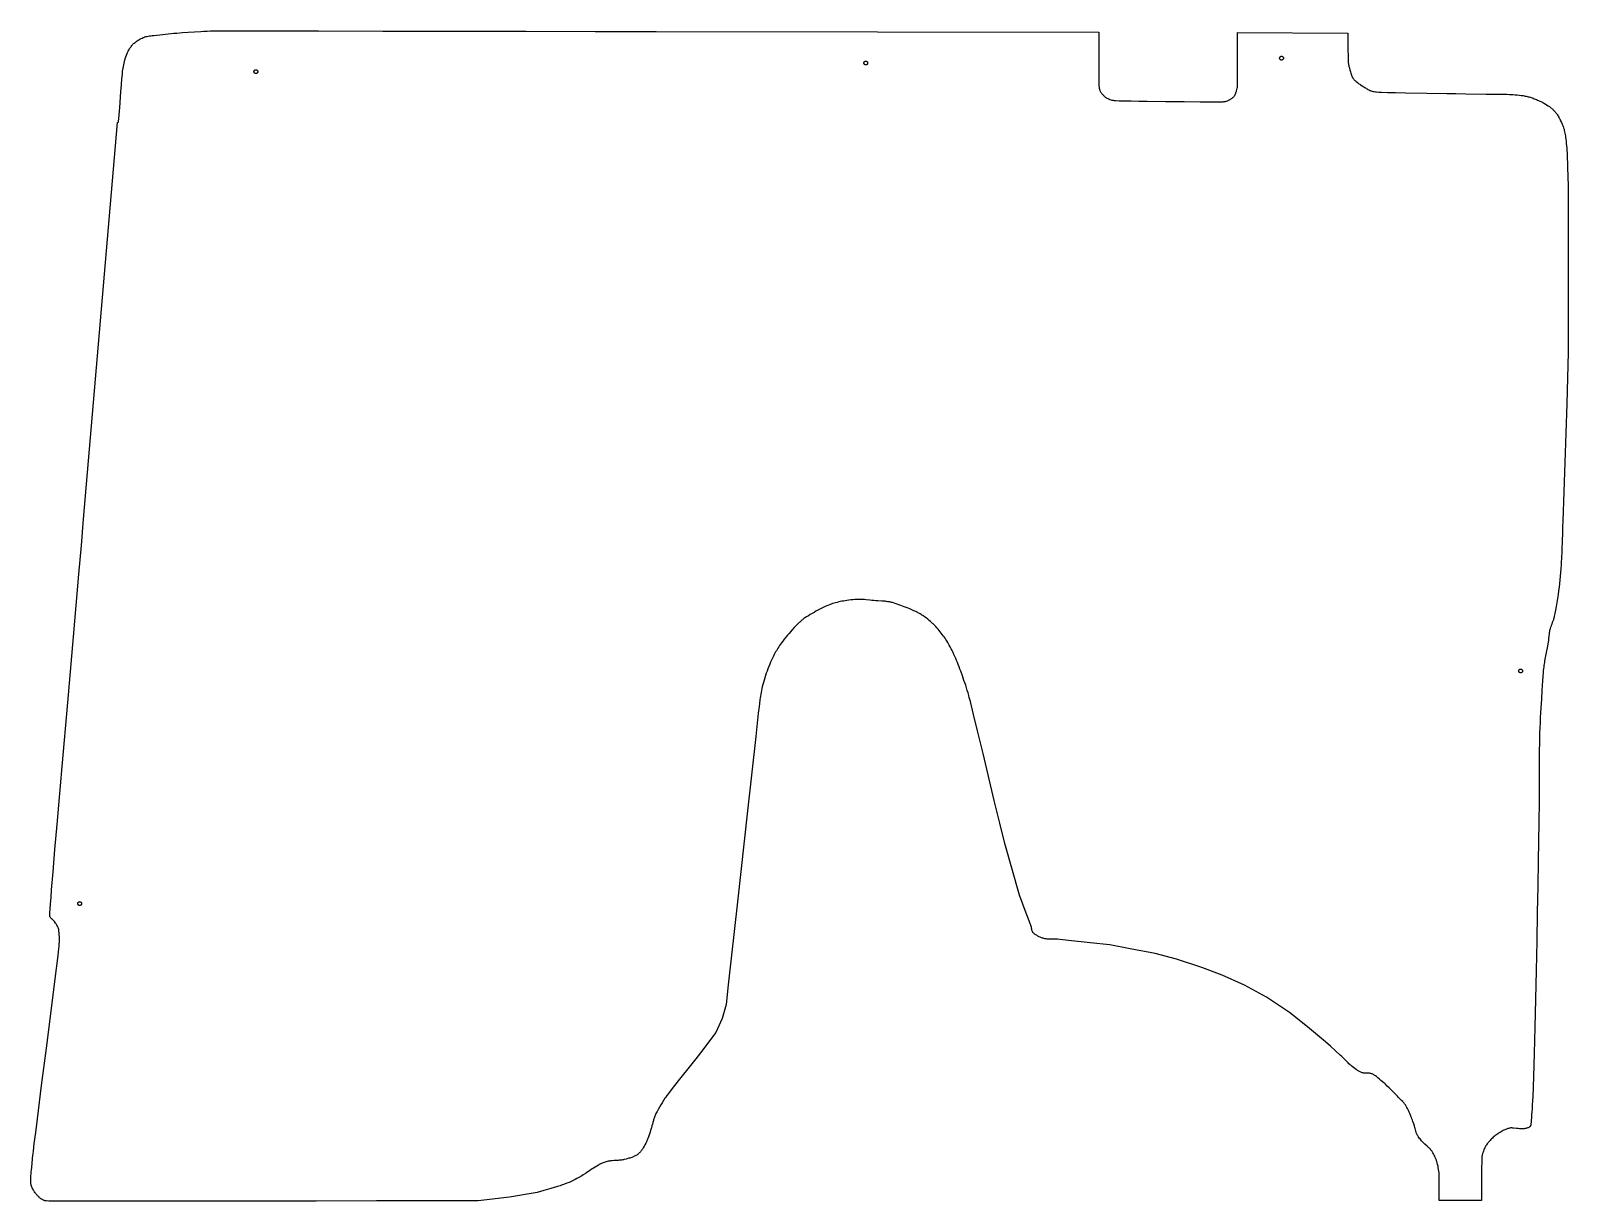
# Model space of a CAD drawing. Extents: x -1273 to 5386, y -1653 to 3649.
# Drawn here: x 3740 to 5346, y 512 to 1734 of the extents above; entities that cross this region are included whole.
import ezdxf

# ---------------------------------------------------------------- set-up
doc = ezdxf.new("R2010")
doc.units = 0
doc.layers.add('Default_Layer', color=1, linetype='CONTINUOUS')

msp = doc.modelspace()

# ---------------------------------------------------------------- linework, layer by layer
at = {"layer": 'Default_Layer'}
for points in [[(3831.8, 1639.4), (3832.4, 1646.6), (3833, 1654.4), (3834.3, 1670.7), (3834.9, 1678.1), (3835.4, 1684.4), (3835.8, 1689.3), (3836, 1691), (3836.1, 1692.1), (3836.6, 1695.5), (3836.9, 1697.2), (3837.2, 1698.9), (3837.6, 1700.6), (3837.9, 1702.2), (3838.2, 1703.1), (3838.4, 1703.9), (3838.7, 1704.7), (3838.9, 1705.5), (3839.5, 1707.2), (3840.1, 1708.9), (3840.8, 1710.7), (3841.2, 1711.6), (3841.6, 1712.4), (3842, 1713.3), (3842.5, 1714.2), (3842.9, 1715), (3843.4, 1715.9), (3843.9, 1716.7), (3844.5, 1717.5), (3845, 1718.2), (3845.6, 1718.9), (3846.3, 1719.6), (3846.9, 1720.3), (3847.6, 1721), (3848.3, 1721.6), (3849.1, 1722.3), (3849.8, 1722.9), (3850.6, 1723.4), (3851.4, 1724), (3852.2, 1724.5), (3853.1, 1725.1), (3853.9, 1725.6), (3854.8, 1726), (3855.6, 1726.5), (3856.5, 1726.9), (3857.4, 1727.3), (3858.3, 1727.6), (3858.8, 1727.8), (3859.3, 1728), (3860.3, 1728.3), (3861.5, 1728.6), (3862.8, 1728.8), (3864.1, 1729), (3865.6, 1729.3), (3867.1, 1729.5), (3868.6, 1729.6), (3871.7, 1730), (3874.9, 1730.3), (3878, 1730.6), (3881, 1730.9), (3883.8, 1731.2), (3886.8, 1731.5), (3889.7, 1731.8), (3892.7, 1732), (3898.7, 1732.5), (3904.7, 1732.9), (3911, 1733.4), (3917.6, 1733.8), (3921, 1734), (3924.5, 1734.2), (3927.9, 1734.3), (3931.2, 1734.4), (3932.9, 1734.5), (3936.2, 1734.5), (3947.3, 1734.5), (3985.5, 1734.5), (4040.7, 1734.4), (4107.9, 1734.2), (4257.5, 1733.9), (4329.7, 1733.8), (4393.4, 1733.7), (4855.6, 1732.9), (4855.6, 1717.8), (4855.6, 1701.4), (4855.6, 1687.7), (4855.6, 1683.1), (4855.6, 1681.6), (4855.7, 1680.8), (4855.7, 1679.7), (4855.7, 1678.6), (4855.8, 1677.5), (4855.8, 1676.5), (4855.9, 1675.9), (4855.9, 1675.4), (4856, 1674.9), (4856.1, 1674.3), (4856.2, 1673.8), (4856.3, 1673.3), (4856.5, 1672.8), (4856.7, 1672.3), (4856.9, 1671.8), (4857.2, 1671.3), (4857.5, 1670.8), (4857.8, 1670.3), (4858.1, 1669.8), (4858.5, 1669.3), (4858.9, 1668.8), (4859.3, 1668.3), (4859.7, 1667.8), (4860.1, 1667.3), (4860.6, 1666.9), (4861, 1666.4), (4861.5, 1666), (4862, 1665.6), (4862.4, 1665.2), (4862.9, 1664.9), (4863.4, 1664.5), (4863.9, 1664.2), (4864.4, 1663.9), (4864.9, 1663.7), (4865.4, 1663.4), (4866, 1663.2), (4866.5, 1663), (4867.1, 1662.8), (4868.2, 1662.4), (4869.3, 1662.1), (4870.5, 1661.8), (4871.6, 1661.6), (4872.2, 1661.6), (4873.3, 1661.5), (4877, 1661.4), (4882.4, 1661.3), (4889.3, 1661.2), (4897.3, 1661), (4906.2, 1660.9), (4925.4, 1660.7), (4944.7, 1660.5), (4961.6, 1660.4), (4973.9, 1660.3), (4977.7, 1660.3), (4979.4, 1660.3), (4980.6, 1660.3), (4981.8, 1660.3), (4983.1, 1660.3), (4984.3, 1660.4), (4985.5, 1660.4), (4986.1, 1660.5), (4986.7, 1660.5), (4987.3, 1660.6), (4987.9, 1660.7), (4988.5, 1660.9), (4989, 1661.1), (4990.1, 1661.4), (4990.7, 1661.7), (4991.2, 1661.9), (4991.8, 1662.2), (4992.3, 1662.4), (4992.8, 1662.7), (4993.3, 1663), (4993.8, 1663.3), (4994.3, 1663.6), (4994.8, 1664), (4995.2, 1664.4), (4995.7, 1664.7), (4996.1, 1665.1), (4996.5, 1665.6), (4996.9, 1666), (4997.2, 1666.5), (4997.6, 1667), (4997.9, 1667.5), (4998.2, 1668.1), (4998.4, 1668.7), (4998.7, 1669.3), (4998.9, 1669.9), (4999.1, 1670.5), (4999.3, 1671.1), (4999.5, 1671.8), (4999.8, 1673.1), (5000.1, 1674.4), (5000.4, 1675.7), (5000.4, 1676.1), (5000.5, 1676.7), (5000.5, 1678.4), (5000.6, 1680.6), (5000.6, 1683.4), (5000.6, 1686.6), (5000.6, 1690.2), (5000.6, 1698.4), (5000.4, 1716.3), (5000.4, 1725), (5000.4, 1732.7), (5115.6, 1731.8), (5115.7, 1727.7), (5115.7, 1723.1), (5115.8, 1713.6), (5115.9, 1709.3), (5116, 1705.6), (5116, 1702.8), (5116.1, 1701.8), (5116.1, 1701.1), (5116.3, 1700.2), (5116.4, 1699.2), (5116.6, 1698.2), (5116.9, 1697.3), (5117.1, 1696.3), (5117.4, 1695.4), (5117.9, 1693.5), (5118.5, 1691.4), (5118.8, 1690.3), (5119.2, 1689.2), (5119.6, 1688.1), (5120, 1687), (5120.2, 1686.5), (5120.4, 1686.1), (5120.6, 1685.7), (5120.9, 1685.3), (5121.1, 1684.9), (5121.4, 1684.6), (5121.6, 1684.2), (5121.9, 1683.9), (5122.5, 1683.2), (5123.1, 1682.6), (5123.8, 1682), (5124.4, 1681.4), (5125.8, 1680.3), (5126.5, 1679.8), (5127.3, 1679.2), (5128.2, 1678.6), (5129, 1678), (5130.8, 1676.9), (5132.5, 1675.8), (5133.4, 1675.3), (5134.2, 1674.8), (5135, 1674.2), (5135.8, 1673.7), (5136.6, 1673.2), (5137.5, 1672.7), (5137.9, 1672.5), (5138.3, 1672.3), (5138.8, 1672.1), (5139.2, 1671.9), (5139.7, 1671.8), (5140.2, 1671.6), (5141.2, 1671.4), (5142.3, 1671.1), (5143.4, 1671), (5144.6, 1670.8), (5145.8, 1670.7), (5148.1, 1670.4), (5149.1, 1670.4), (5151, 1670.3), (5157.1, 1670.1), (5165.6, 1670), (5175.8, 1669.8), (5198.4, 1669.3), (5219.1, 1668.9), (5228.4, 1668.8), (5238.9, 1668.7), (5260.3, 1668.4), (5270.1, 1668.3), (5278.4, 1668.2), (5281.9, 1668.1), (5284.7, 1668), (5286.9, 1667.9), (5288.4, 1667.8), (5290.5, 1667.7), (5292.6, 1667.5), (5294.7, 1667.2), (5296.7, 1667), (5298.8, 1666.7), (5299.9, 1666.5), (5300.9, 1666.3), (5301.9, 1666.1), (5302.9, 1665.9), (5304, 1665.6), (5305, 1665.3), (5306, 1665), (5307.1, 1664.7), (5308.2, 1664.3), (5309.3, 1663.9), (5310.4, 1663.5), (5311.6, 1663), (5312.7, 1662.6), (5313.9, 1662.1), (5315, 1661.6), (5316.1, 1661.1), (5317.2, 1660.6), (5318.2, 1660.1), (5319.2, 1659.6), (5320.1, 1659.1), (5321, 1658.6), (5321.8, 1658.1), (5323.3, 1657.2), (5324.8, 1656.2), (5325.5, 1655.7), (5326.2, 1655.2), (5326.9, 1654.7), (5327.6, 1654.1), (5328.3, 1653.6), (5329, 1653), (5329.7, 1652.4), (5330.3, 1651.8), (5330.9, 1651.2), (5331.6, 1650.5), (5332.1, 1649.9), (5332.7, 1649.2), (5333.3, 1648.5), (5333.9, 1647.7), (5334.4, 1646.9), (5335, 1646), (5335.5, 1645.2), (5336, 1644.2), (5336.6, 1643.3), (5337.1, 1642.4), (5337.5, 1641.4), (5338, 1640.5), (5338.9, 1638.7), (5339.6, 1637), (5340.2, 1635.6), (5340.4, 1634.9), (5340.7, 1634.3), (5341.1, 1632.9), (5341.5, 1631.6), (5341.8, 1630.2), (5342.1, 1628.8), (5342.4, 1627.5), (5342.7, 1626.1), (5342.9, 1624.7), (5343.2, 1623.1), (5343.4, 1621.2), (5343.7, 1619), (5343.9, 1616.7), (5344.1, 1614.3), (5344.3, 1611.8), (5344.5, 1609.4), (5344.7, 1607.1), (5344.8, 1604.4), (5344.9, 1600.9), (5345.1, 1596.6), (5345.2, 1592), (5345.4, 1582), (5345.7, 1572.6), (5345.9, 1446.2), (5345.9, 1398.6), (5344.5, 1344.8), (5340.3, 1222.2), (5340.1, 1216.8), (5339.9, 1211.3), (5339.6, 1200), (5339.4, 1194.5), (5339.2, 1189.4), (5338.9, 1184.6), (5338.8, 1182.5), (5338.7, 1180.5), (5338.4, 1176.6), (5338.1, 1172.6), (5337.8, 1168.7), (5337.5, 1164.7), (5337.1, 1160.8), (5336.7, 1157), (5336.3, 1153.2), (5335.8, 1149.5), (5335.3, 1145.7), (5334.7, 1141.6), (5334, 1137.3), (5333.3, 1133.1), (5332.6, 1129.2), (5331.9, 1125.7), (5331.4, 1122.9), (5331.1, 1121.8), (5330.9, 1120.9), (5330.7, 1120.1), (5330.4, 1119.3), (5330.2, 1118.6), (5329.9, 1117.8), (5329.3, 1116.3), (5328.8, 1114.8), (5328.2, 1113.4), (5327.6, 1111.9), (5327.3, 1111.1), (5327.1, 1110.4), (5326.9, 1109.6), (5326.7, 1108.8), (5326.5, 1108), (5326.3, 1107.3), (5326.2, 1106.5), (5326.1, 1105.7), (5325.9, 1104.1), (5325.7, 1102.4), (5325.3, 1099.2), (5325.2, 1097.6), (5324.9, 1095.9), (5324.6, 1094), (5324.1, 1091.5), (5322.9, 1085.2), (5322.2, 1081.7), (5321.5, 1078.2), (5321.2, 1076.4), (5321, 1074.7), (5320.7, 1073.1), (5320.5, 1071.5), (5320.3, 1069.9), (5320.1, 1068.1), (5319.9, 1066.2), (5319.7, 1064.2), (5319.4, 1059.9), (5319.1, 1055.3), (5318.7, 1050.5), (5318.4, 1045.7), (5317.9, 1036.4), (5317.3, 1027.1), (5317, 1022.1), (5316.7, 1017), (5316.5, 1011.8), (5316.2, 1006.5), (5316, 1001.3), (5315.9, 996.2), (5315.8, 993.5), (5315.8, 990.4), (5315.7, 983.2), (5315.6, 975), (5315.6, 966), (5315.6, 956.5), (5315.6, 947), (5315.5, 937.7), (5315.4, 933.2), (5315.4, 928.9), (5315.1, 908.1), (5314.4, 867.2), (5314, 841.4), (5313.6, 813.2), (5313, 783.4), (5312.4, 753), (5312.1, 737.8), (5311.8, 722.8), (5311.4, 708), (5311.1, 693.6), (5310.7, 679.7), (5310.4, 666.4), (5310, 653.8), (5309.6, 642), (5309.2, 631.2), (5308.8, 621.4), (5308.6, 616.9), (5308.4, 612.7), (5308.2, 608.8), (5308, 605.2), (5307.7, 602), (5307.5, 599.1), (5307.3, 596.7), (5307.1, 594.5), (5306.9, 592.8), (5306.8, 592.1), (5306.7, 591.5), (5306.6, 591), (5306.4, 590.6), (5306.3, 590.3), (5306.3, 590.2), (5306.2, 590.2), (5306, 589.9), (5305.8, 589.7), (5305.5, 589.5), (5305.2, 589.3), (5305, 589.1), (5304.7, 589), (5304.1, 588.7), (5303.5, 588.4), (5302.8, 588.2), (5302.1, 588), (5301.4, 587.8), (5300.6, 587.7), (5299.9, 587.6), (5299.1, 587.6), (5298.3, 587.5), (5297.5, 587.5), (5296.7, 587.5), (5295.9, 587.5), (5295.1, 587.6), (5293.5, 587.7), (5292, 587.8), (5289.2, 588.1), (5288.1, 588.3), (5287.1, 588.4), (5286.6, 588.4), (5286.3, 588.4), (5285.9, 588.4), (5285.7, 588.4), (5284.8, 588.2), (5283.9, 587.9), (5283, 587.7), (5282.2, 587.4), (5281.3, 587.1), (5280.4, 586.8), (5279.6, 586.4), (5278.8, 586), (5277.9, 585.6), (5276.8, 585.1), (5275.8, 584.5), (5274.6, 583.8), (5273.5, 583.1), (5272.4, 582.4), (5271.3, 581.7), (5270.3, 581), (5269.4, 580.2), (5268.5, 579.5), (5267.6, 578.7), (5266.7, 577.9), (5265.8, 577), (5265, 576.2), (5264.3, 575.4), (5263.6, 574.7), (5263, 574), (5262.4, 573.2), (5261.8, 572.5), (5261.2, 571.7), (5260.6, 570.9), (5260.1, 570.1), (5259.6, 569.3), (5259.1, 568.4), (5258.7, 567.5), (5258.2, 566.5), (5257.8, 565.4), (5257.3, 564.2), (5256.9, 563), (5256.5, 561.7), (5256.3, 561.1), (5256.2, 560.5), (5256, 559.8), (5255.9, 559.2), (5255.8, 558.9), (5255.8, 558.4), (5255.7, 557), (5255.7, 555.1), (5255.6, 552.8), (5255.5, 547.2), (5255.5, 540.6), (5255.5, 526), (5255.5, 518.9), (5255.4, 512.6), (5211, 512.6), (5211, 516.4), (5211.1, 520.5), (5211.2, 528.9), (5211.2, 532.9), (5211.2, 536.4), (5211.2, 537.9), (5211.1, 539.3), (5211.1, 540.5), (5211, 541.5), (5210.8, 543.2), (5210.5, 545), (5210.2, 546.8), (5209.9, 548.5), (5209.5, 550.2), (5209.1, 551.9), (5208.6, 553.4), (5208.4, 554.2), (5208.2, 554.9), (5207.7, 556.2), (5207.1, 557.5), (5206.5, 558.8), (5205.9, 560.1), (5205.2, 561.4), (5204.5, 562.6), (5204.1, 563.2), (5203.7, 563.8), (5203.3, 564.4), (5202.9, 564.9), (5202.5, 565.5), (5202, 566.1), (5201.5, 566.7), (5200.9, 567.2), (5200.3, 567.8), (5199.7, 568.4), (5198.5, 569.5), (5196.2, 571.5), (5195.1, 572.5), (5194.7, 573), (5194.3, 573.4), (5192.7, 575.1), (5191.9, 576), (5191.2, 576.9), (5190.4, 577.8), (5189.7, 578.7), (5189.4, 579.2), (5189.1, 579.7), (5188.8, 580.2), (5188.5, 580.7), (5188.2, 581.2), (5188, 581.7), (5187.7, 582.3), (5187.5, 582.8), (5187.1, 584), (5186.8, 585.2), (5186.1, 587.7), (5185.7, 589), (5185.3, 590.2), (5184.5, 592.6), (5183.6, 595.3), (5183.1, 596.6), (5182.6, 598), (5182.1, 599.3), (5181.6, 600.6), (5180.4, 603.4), (5179.7, 605), (5179, 606.6), (5178.3, 608.2), (5177.9, 608.9), (5177.5, 609.7), (5177.1, 610.5), (5176.7, 611.2), (5176.3, 611.9), (5175.9, 612.5), (5175.4, 613.1), (5175, 613.7), (5174.5, 614.3), (5174, 614.9), (5173.5, 615.5), (5173, 616.1), (5171.9, 617.2), (5170.9, 618.2), (5169.8, 619.3), (5168.7, 620.4), (5167.6, 621.5), (5164.7, 624.4), (5162.9, 626.3), (5160.9, 628.3), (5158.9, 630.3), (5156.9, 632.2), (5155, 634), (5154.2, 634.8), (5153.4, 635.4), (5150.3, 638.1), (5148.7, 639.5), (5147.1, 640.9), (5146.3, 641.5), (5145.5, 642.1), (5144.7, 642.7), (5143.9, 643.2), (5143.2, 643.7), (5142.4, 644.1), (5141.7, 644.5), (5141.1, 644.8), (5140.8, 645), (5140.4, 645.1), (5139.8, 645.2), (5139.1, 645.4), (5138.4, 645.5), (5137.7, 645.5), (5137, 645.6), (5135.5, 645.6), (5134.1, 645.7), (5133.4, 645.7), (5132.7, 645.8), (5132, 645.8), (5131.3, 646), (5130.6, 646.1), (5130, 646.4), (5129.3, 646.6), (5128.6, 646.9), (5127.9, 647.3), (5127.2, 647.7), (5126.5, 648.1), (5125.8, 648.6), (5125, 649), (5124.3, 649.5), (5122.9, 650.5), (5121.5, 651.6), (5120.2, 652.6), (5119.1, 653.6), (5118.5, 654), (5118, 654.5), (5116.9, 655.5), (5115.9, 656.5), (5114.9, 657.6), (5112.9, 659.7), (5111.9, 660.7), (5110.9, 661.7), (5109.5, 663), (5107.7, 664.6), (5102.9, 668.9), (5097.5, 673.7), (5092.4, 678.3), (5073.6, 694), (5054.8, 709.1), (5030.8, 725), (5007.9, 737.4), (4984.4, 748), (4963.1, 756), (4936.9, 764.8), (4914.4, 770.8), (4888.5, 775.5), (4867.2, 779.7), (4846.7, 781.7), (4837.2, 782.8), (4827.1, 784), (4818.2, 784.9), (4814.8, 785.3), (4812.5, 785.5), (4811.6, 785.6), (4810.7, 785.6), (4809.8, 785.6), (4808.8, 785.6), (4805.1, 785.6), (4803.3, 785.6), (4802.4, 785.6), (4801.6, 785.7), (4800.7, 785.8), (4799.9, 785.9), (4799.1, 786), (4798.3, 786.2), (4797.5, 786.5), (4796.7, 786.7), (4795.9, 787), (4795.1, 787.3), (4794.3, 787.7), (4793.5, 788.1), (4792.7, 788.4), (4791.9, 788.8), (4791.1, 789.3), (4790.4, 789.7), (4789.7, 790.1), (4789.1, 790.5), (4788.5, 791), (4788, 791.4), (4787.6, 791.8), (4787.2, 792.2), (4786.9, 792.6), (4786.6, 793), (4786.4, 793.5), (4786.2, 794), (4786, 794.4), (4785.8, 794.9), (4785.7, 795.5), (4785.6, 796), (4785.4, 797), (4785.2, 798.1), (4784.9, 799.1), (4784.8, 799.6), (4784.6, 800.1), (4784, 801.8), (4783, 804.6), (4779.8, 812.9), (4772.8, 831.5), (4757.4, 885.6), (4752.3, 906.8), (4746.5, 930.5), (4734.7, 979.6), (4729.3, 1001.8), (4724.8, 1020.4), (4721.5, 1033.7), (4720.4, 1037.9), (4719.8, 1040.2), (4719.1, 1042.8), (4718.3, 1045.5), (4717.4, 1048.1), (4716.6, 1050.8), (4715.7, 1053.4), (4714.8, 1055.9), (4713.2, 1060.7), (4711.5, 1065.4), (4710.6, 1067.8), (4709.7, 1070.1), (4708.8, 1072.4), (4707.9, 1074.7), (4707, 1076.8), (4706.2, 1078.8), (4705.3, 1080.8), (4704.3, 1082.9), (4703.4, 1085), (4702.4, 1087), (4701.4, 1089), (4700.4, 1090.9), (4699.5, 1092.6), (4698.6, 1094.2), (4697.8, 1095.6), (4696.9, 1097.1), (4695.9, 1098.5), (4695, 1099.9), (4694, 1101.3), (4693, 1102.6), (4692, 1104), (4691, 1105.3), (4689.9, 1106.7), (4688.8, 1108.1), (4687.7, 1109.4), (4686.5, 1110.8), (4685.3, 1112.2), (4684, 1113.6), (4682.7, 1114.9), (4682.1, 1115.5), (4681.4, 1116.1), (4680, 1117.3), (4678.5, 1118.6), (4676.9, 1119.9), (4675.3, 1121.2), (4673.6, 1122.4), (4671.8, 1123.6), (4670.9, 1124.2), (4670.1, 1124.8), (4669.2, 1125.3), (4668.3, 1125.8), (4667.4, 1126.3), (4666.5, 1126.8), (4665.5, 1127.3), (4664.5, 1127.8), (4663.6, 1128.3), (4662.5, 1128.7), (4660.5, 1129.6), (4658.4, 1130.5), (4656.4, 1131.3), (4652.5, 1132.8), (4648.7, 1134.2), (4646.9, 1134.9), (4645, 1135.6), (4643.1, 1136.2), (4641.1, 1136.8), (4640.2, 1137.1), (4639.2, 1137.3), (4638.2, 1137.5), (4637.3, 1137.8), (4636.3, 1138), (4635.3, 1138.1), (4634.2, 1138.3), (4633.2, 1138.4), (4632.2, 1138.5), (4631.1, 1138.6), (4629, 1138.7), (4624.7, 1139), (4622.6, 1139.1), (4620.5, 1139.3), (4618.6, 1139.5), (4616.6, 1139.7), (4612.7, 1140.1), (4610.8, 1140.3), (4608.9, 1140.4), (4607.9, 1140.5), (4606.9, 1140.5), (4605.9, 1140.5), (4605, 1140.5), (4604, 1140.5), (4603, 1140.4), (4600.9, 1140.3), (4598.8, 1140.1), (4596.6, 1139.9), (4594.5, 1139.7), (4592.5, 1139.4), (4590.6, 1139.1), (4588.9, 1138.8), (4587.3, 1138.5), (4585.6, 1138.2), (4584, 1137.8), (4582.4, 1137.4), (4580.8, 1137), (4579.2, 1136.6), (4577.6, 1136.1), (4576, 1135.5), (4575.2, 1135.2), (4574.4, 1134.9), (4572.5, 1134.1), (4570.5, 1133.3), (4568.5, 1132.3), (4566.4, 1131.3), (4564.3, 1130.2), (4562.2, 1129.2), (4560.2, 1128.1), (4558.3, 1127), (4556.3, 1125.9), (4554.3, 1124.7), (4552.3, 1123.5), (4550.4, 1122.3), (4548.6, 1121.1), (4547.7, 1120.5), (4546.9, 1119.9), (4546.1, 1119.3), (4545.4, 1118.7), (4544.7, 1118.1), (4544, 1117.5), (4543.3, 1116.9), (4542.6, 1116.3), (4541.3, 1115), (4540, 1113.7), (4538.7, 1112.4), (4537.5, 1111), (4535, 1108.3), (4533.6, 1106.8), (4532.1, 1105), (4530.4, 1103), (4528.7, 1100.9), (4527.1, 1098.9), (4525.5, 1096.9), (4524.2, 1095.1), (4523.1, 1093.7), (4522.2, 1092.4), (4521.3, 1091), (4520.5, 1089.7), (4519.7, 1088.3), (4518.9, 1086.9), (4518.1, 1085.6), (4517.3, 1084.2), (4516.6, 1082.8), (4515.8, 1081.2), (4514.9, 1079.3), (4513.9, 1077.2), (4512.9, 1075), (4511.9, 1072.7), (4510.9, 1070.3), (4510, 1067.9), (4509.1, 1065.7), (4508.3, 1063.4), (4507.5, 1061.1), (4506.7, 1058.6), (4506, 1056.2), (4505.3, 1053.8), (4504.7, 1051.5), (4504.1, 1049.3), (4503.7, 1047.3), (4503.2, 1045.4), (4502.9, 1043.4), (4502.6, 1041.5), (4502.3, 1039.5), (4502, 1037.6), (4501.7, 1035.6), (4501.2, 1031.7), (4500.8, 1028.6), (4500, 1021.6), (4497.3, 997.4), (4488.7, 919.6), (4478.2, 824.5), (4468.6, 738), (4466.6, 717.5), (4462.2, 702.7), (4455.5, 688.1), (4439.7, 667), (4434.6, 660.6), (4429.1, 653.7), (4417.8, 639.4), (4412.6, 632.8), (4408.1, 627), (4406.2, 624.5), (4404.6, 622.4), (4403.3, 620.7), (4402.4, 619.4), (4401, 617.2), (4399.5, 614.8), (4398.1, 612.4), (4396.7, 610.1), (4395.4, 607.7), (4394.2, 605.5), (4393.6, 604.4), (4393.1, 603.4), (4392.7, 602.4), (4392.3, 601.5), (4391.9, 600.6), (4391.6, 599.7), (4391.3, 598.8), (4391, 597.9), (4390.7, 597), (4390.4, 596.1), (4389.9, 594.2), (4389.4, 592.3), (4388.9, 590.5), (4388.4, 588.6), (4388.1, 587.7), (4387.8, 586.8), (4386.6, 583.1), (4386, 581.2), (4385.3, 579.3), (4384.6, 577.5), (4384.3, 576.6), (4383.9, 575.7), (4383.6, 574.8), (4383.2, 574), (4382.8, 573.2), (4382.4, 572.4), (4381.6, 570.9), (4380.8, 569.3), (4379.9, 567.8), (4379.4, 567.1), (4379, 566.3), (4378.5, 565.6), (4378, 564.9), (4377.4, 564.2), (4376.9, 563.5), (4376.3, 562.9), (4375.7, 562.3), (4375.1, 561.7), (4374.4, 561.1), (4373.7, 560.6), (4373, 560.1), (4372.2, 559.7), (4371.3, 559.2), (4370.5, 558.8), (4369.6, 558.4), (4368.7, 558), (4367.8, 557.7), (4366.8, 557.3), (4365.8, 557), (4364.9, 556.7), (4363.9, 556.4), (4362, 555.9), (4360, 555.4), (4359.1, 555.2), (4358.1, 555), (4357, 554.8), (4355.9, 554.7), (4354.8, 554.6), (4353.7, 554.5), (4351.5, 554.4), (4349.4, 554.3), (4347.4, 554.2), (4346.5, 554.1), (4345.7, 554), (4345, 553.9), (4344.4, 553.8), (4343.3, 553.6), (4342.2, 553.3), (4341.1, 553), (4340, 552.7), (4338.9, 552.4), (4337.8, 552), (4336.8, 551.6), (4335.7, 551.1), (4335.2, 550.9), (4334.5, 550.5), (4333.8, 550.1), (4333.1, 549.6), (4331.4, 548.6), (4329.5, 547.4), (4325.6, 544.9), (4323.7, 543.6), (4321.9, 542.5), (4320.7, 541.7), (4319.4, 540.9), (4317, 539.3), (4315.8, 538.5), (4314.5, 537.7), (4313.3, 536.9), (4312, 536.2), (4310.6, 535.5), (4308.8, 534.6), (4306.8, 533.6), (4304.6, 532.6), (4302.3, 531.6), (4300, 530.6), (4297.7, 529.7), (4295.5, 528.9), (4294.3, 528.5), (4293.1, 528.1), (4291.7, 527.6), (4290.2, 527.1), (4286.9, 526.2), (4283.4, 525.2), (4276.1, 523.1), (4272.5, 522.1), (4269.1, 521.1), (4240.2, 516.2), (4207.4, 512.2), (4156.8, 512.2), (4130.3, 512.2), (4101.3, 512.2), (4038.1, 512.1), (3971.8, 512), (3907.1, 511.9), (3848.5, 511.9), (3822.9, 511.9), (3800.6, 511.9), (3782.1, 511.9), (3768.1, 512), (3762.9, 512), (3759, 512.1), (3756.5, 512.2), (3755.8, 512.2), (3755.5, 512.2), (3754.9, 512.4), (3754.4, 512.6), (3753.8, 512.8), (3753.3, 513.1), (3752.8, 513.3), (3752.3, 513.6), (3751.8, 513.9), (3751.3, 514.2), (3750.8, 514.5), (3750.3, 514.9), (3749.8, 515.2), (3749.4, 515.6), (3748.9, 516), (3748.5, 516.3), (3748.1, 516.7), (3747.7, 517.2), (3747.3, 517.6), (3746.8, 518.1), (3746.3, 518.7), (3745.8, 519.3), (3745.3, 520), (3744.7, 520.8), (3744.2, 521.6), (3743.7, 522.4), (3743.1, 523.2), (3742.6, 524.1), (3742.2, 525), (3741.7, 525.9), (3741.3, 526.7), (3741, 527.6), (3740.7, 528.5), (3740.4, 529.4), (3740.3, 529.9), (3740.3, 530.4), (3740.2, 531), (3740.2, 531.6), (3740.1, 532.3), (3740.1, 533.1), (3740.1, 534.7), (3740.2, 536.5), (3740.3, 538.4), (3740.5, 540.5), (3740.6, 542.6), (3740.8, 544.8), (3741.1, 547.1), (3741.5, 551.6), (3742, 556), (3742.4, 560), (3742.5, 561.5), (3742.9, 564.1), (3743.8, 572.2), (3745.3, 583.6), (3747, 597.9), (3751.4, 632.6), (3756.4, 671.6), (3761.3, 710.4), (3765.6, 744.3), (3768.6, 768.6), (3769.5, 775.8), (3769.7, 777.9), (3769.8, 778.9), (3769.9, 780.7), (3770, 782.6), (3770, 784.6), (3770, 786.6), (3770, 788.4), (3769.9, 790.1), (3769.9, 791.4), (3769.8, 792.3), (3769.6, 793.8), (3769.5, 794.5), (3769.4, 795.2), (3769.3, 795.9), (3769.1, 796.6), (3768.9, 797.2), (3768.6, 797.9), (3768.3, 798.6), (3767.9, 799.3), (3767.5, 800.1), (3767, 800.9), (3766.5, 801.7), (3765.9, 802.5), (3764.9, 804), (3764.6, 804.3), (3764.3, 804.7), (3764, 805), (3763.6, 805.3), (3762.9, 806), (3762.2, 806.7), (3761.8, 807), (3761.5, 807.3), (3761.1, 807.7), (3760.8, 808.1), (3760.6, 808.4), (3760.3, 808.8), (3760.1, 809.3), (3759.9, 809.7), (3759.9, 810), (3759.9, 810.7), (3760.1, 813.2), (3760.4, 817.2), (3760.8, 822.5), (3761.3, 829.1), (3761.9, 837), (3763.5, 856), (3765.4, 879.1), (3767.7, 905.5), (3772.9, 966), (3778.7, 1032.9), (3784.7, 1101.5), (3790.4, 1166.8), (3793, 1196.8), (3795.3, 1224.2), (3830.7, 1638.6), (3831.8, 1639.4)], [(4614.2, 1700.8), (4614.2, 1700.5), (4614.2, 1700.3), (4614.1, 1700.2), (4614.1, 1700), (4614, 1699.8), (4613.9, 1699.6), (4613.8, 1699.5), (4613.6, 1699.3), (4613.5, 1699.2), (4613.3, 1699.1), (4613.2, 1699), (4613, 1698.9), (4612.8, 1698.8), (4612.6, 1698.8), (4612.4, 1698.8), (4612.2, 1698.8), (4612, 1698.8), (4611.8, 1698.8), (4611.6, 1698.8), (4611.4, 1698.9), (4611.3, 1699), (4611.1, 1699.1), (4610.9, 1699.2), (4610.8, 1699.3), (4610.7, 1699.5), (4610.6, 1699.6), (4610.5, 1699.8), (4610.4, 1700), (4610.3, 1700.2), (4610.3, 1700.3), (4610.2, 1700.5), (4610.2, 1700.8), (4610.2, 1701), (4610.3, 1701.2), (4610.3, 1701.3), (4610.4, 1701.5), (4610.5, 1701.7), (4610.6, 1701.9), (4610.7, 1702), (4610.8, 1702.2), (4610.9, 1702.3), (4611.1, 1702.4), (4611.3, 1702.5), (4611.4, 1702.6), (4611.6, 1702.7), (4611.8, 1702.7), (4612, 1702.7), (4612.2, 1702.8), (4612.4, 1702.7), (4612.6, 1702.7), (4612.8, 1702.7), (4613, 1702.6), (4613.2, 1702.5), (4613.3, 1702.4), (4613.5, 1702.3), (4613.6, 1702.2), (4613.8, 1702), (4613.9, 1701.9), (4614, 1701.7), (4614.1, 1701.5), (4614.1, 1701.3), (4614.2, 1701.2), (4614.2, 1701), (4614.2, 1700.8)], [(5048.5, 1705.8), (5048.5, 1705.6), (5048.5, 1705.4), (5048.4, 1705.2), (5048.3, 1705), (5048.3, 1704.9), (5048.2, 1704.7), (5048, 1704.6), (5047.9, 1704.4), (5047.8, 1704.3), (5047.6, 1704.2), (5047.5, 1704.1), (5047.3, 1704), (5047.1, 1703.9), (5046.9, 1703.9), (5046.7, 1703.8), (5046.5, 1703.8), (5046.3, 1703.8), (5046.1, 1703.9), (5045.9, 1703.9), (5045.7, 1704), (5045.5, 1704.1), (5045.4, 1704.2), (5045.2, 1704.3), (5045.1, 1704.4), (5045, 1704.6), (5044.8, 1704.7), (5044.7, 1704.9), (5044.7, 1705), (5044.6, 1705.2), (5044.5, 1705.4), (5044.5, 1705.6), (5044.5, 1705.8), (5044.5, 1706), (5044.5, 1706.2), (5044.6, 1706.4), (5044.7, 1706.6), (5044.7, 1706.8), (5044.8, 1706.9), (5045, 1707.1), (5045.1, 1707.2), (5045.2, 1707.4), (5045.4, 1707.5), (5045.5, 1707.6), (5045.7, 1707.7), (5045.9, 1707.7), (5046.1, 1707.8), (5046.3, 1707.8), (5046.5, 1707.8), (5046.7, 1707.8), (5046.9, 1707.8), (5047.1, 1707.7), (5047.3, 1707.7), (5047.5, 1707.6), (5047.6, 1707.5), (5047.8, 1707.4), (5047.9, 1707.2), (5048, 1707.1), (5048.2, 1706.9), (5048.3, 1706.8), (5048.3, 1706.6), (5048.4, 1706.4), (5048.5, 1706.2), (5048.5, 1706), (5048.5, 1705.8)], [(3977.2, 1691.8), (3977.2, 1691.5), (3977.2, 1691.3), (3977.1, 1691.2), (3977.1, 1691), (3977, 1690.8), (3976.9, 1690.6), (3976.8, 1690.5), (3976.6, 1690.3), (3976.5, 1690.2), (3976.3, 1690.1), (3976.2, 1690), (3976, 1689.9), (3975.8, 1689.8), (3975.6, 1689.8), (3975.4, 1689.8), (3975.2, 1689.8), (3975, 1689.8), (3974.8, 1689.8), (3974.6, 1689.8), (3974.4, 1689.9), (3974.3, 1690), (3974.1, 1690.1), (3973.9, 1690.2), (3973.8, 1690.3), (3973.7, 1690.5), (3973.6, 1690.6), (3973.5, 1690.8), (3973.4, 1691), (3973.3, 1691.2), (3973.3, 1691.3), (3973.2, 1691.5), (3973.2, 1691.8), (3973.2, 1692), (3973.3, 1692.2), (3973.3, 1692.3), (3973.4, 1692.5), (3973.5, 1692.7), (3973.6, 1692.9), (3973.7, 1693), (3973.8, 1693.2), (3973.9, 1693.3), (3974.1, 1693.4), (3974.3, 1693.5), (3974.4, 1693.6), (3974.6, 1693.7), (3974.8, 1693.7), (3975, 1693.7), (3975.2, 1693.8), (3975.4, 1693.7), (3975.6, 1693.7), (3975.8, 1693.7), (3976, 1693.6), (3976.2, 1693.5), (3976.3, 1693.4), (3976.5, 1693.3), (3976.6, 1693.2), (3976.8, 1693), (3976.9, 1692.9), (3977, 1692.7), (3977.1, 1692.5), (3977.1, 1692.3), (3977.2, 1692.2), (3977.2, 1692), (3977.2, 1691.8)], [(5298.2, 1065.8), (5298.2, 1065.5), (5298.2, 1065.3), (5298.1, 1065.2), (5298.1, 1065), (5298, 1064.8), (5297.9, 1064.6), (5297.8, 1064.5), (5297.6, 1064.3), (5297.5, 1064.2), (5297.3, 1064.1), (5297.2, 1064), (5297, 1063.9), (5296.8, 1063.8), (5296.6, 1063.8), (5296.4, 1063.8), (5296.2, 1063.8), (5296, 1063.8), (5295.8, 1063.8), (5295.6, 1063.8), (5295.4, 1063.9), (5295.3, 1064), (5295.1, 1064.1), (5294.9, 1064.2), (5294.8, 1064.3), (5294.7, 1064.5), (5294.6, 1064.6), (5294.5, 1064.8), (5294.4, 1065), (5294.3, 1065.2), (5294.3, 1065.3), (5294.2, 1065.5), (5294.2, 1065.8), (5294.2, 1066), (5294.3, 1066.2), (5294.3, 1066.3), (5294.4, 1066.5), (5294.5, 1066.7), (5294.6, 1066.9), (5294.7, 1067), (5294.8, 1067.2), (5294.9, 1067.3), (5295.1, 1067.4), (5295.3, 1067.5), (5295.4, 1067.6), (5295.6, 1067.7), (5295.8, 1067.7), (5296, 1067.7), (5296.2, 1067.8), (5296.4, 1067.7), (5296.6, 1067.7), (5296.8, 1067.7), (5297, 1067.6), (5297.2, 1067.5), (5297.3, 1067.4), (5297.5, 1067.3), (5297.6, 1067.2), (5297.8, 1067), (5297.9, 1066.9), (5298, 1066.7), (5298.1, 1066.5), (5298.1, 1066.3), (5298.2, 1066.2), (5298.2, 1066), (5298.2, 1065.8)], [(3793.2, 822.8), (3793.2, 822.5), (3793.2, 822.3), (3793.1, 822.2), (3793.1, 822), (3793, 821.8), (3792.9, 821.6), (3792.8, 821.5), (3792.6, 821.3), (3792.5, 821.2), (3792.3, 821.1), (3792.2, 821), (3792, 820.9), (3791.8, 820.8), (3791.6, 820.8), (3791.4, 820.8), (3791.2, 820.8), (3791, 820.8), (3790.8, 820.8), (3790.6, 820.8), (3790.4, 820.9), (3790.3, 821), (3790.1, 821.1), (3789.9, 821.2), (3789.8, 821.3), (3789.7, 821.5), (3789.6, 821.6), (3789.5, 821.8), (3789.4, 822), (3789.3, 822.2), (3789.3, 822.3), (3789.2, 822.5), (3789.2, 822.8), (3789.2, 823), (3789.3, 823.2), (3789.3, 823.3), (3789.4, 823.5), (3789.5, 823.7), (3789.6, 823.9), (3789.7, 824), (3789.8, 824.2), (3789.9, 824.3), (3790.1, 824.4), (3790.3, 824.5), (3790.4, 824.6), (3790.6, 824.7), (3790.8, 824.7), (3791, 824.7), (3791.2, 824.8), (3791.4, 824.7), (3791.6, 824.7), (3791.8, 824.7), (3792, 824.6), (3792.2, 824.5), (3792.3, 824.4), (3792.5, 824.3), (3792.6, 824.2), (3792.8, 824), (3792.9, 823.9), (3793, 823.7), (3793.1, 823.5), (3793.1, 823.3), (3793.2, 823.2), (3793.2, 823), (3793.2, 822.8)]]:
    msp.add_lwpolyline(points, close=True, dxfattribs=at)

doc.saveas('drawing.dxf')
